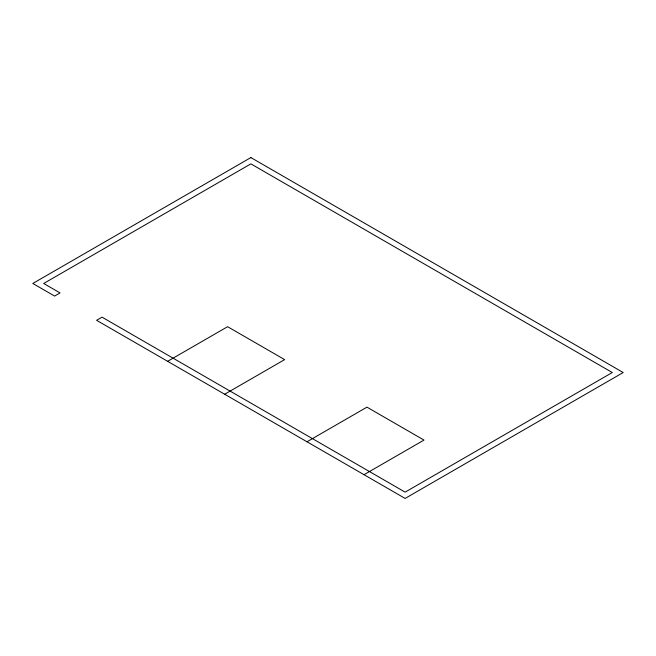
<?xml version="1.0" encoding="UTF-8"?>
<svg xmlns="http://www.w3.org/2000/svg" width="656" height="656" viewBox="0 0 656 656"><rect width="100%" height="100%" fill="white"/><g stroke="black" fill="none" stroke-linecap="round" stroke-linejoin="round"><path stroke-width="0.98" d="M167.633 361.317L227.599 326.696L284.63 359.619L224.655 394.24M306.983 441.775L366.958 407.146L423.981 440.078L364.014 474.698M250.879 157.571L32.8 283.474L54.612 296.069L60.057 292.92L43.706 283.474L250.879 163.861L612.294 372.526L405.121 492.139L102.041 317.16L96.588 320.3L405.121 498.429L623.2 372.526L250.879 157.571"/></g></svg>
